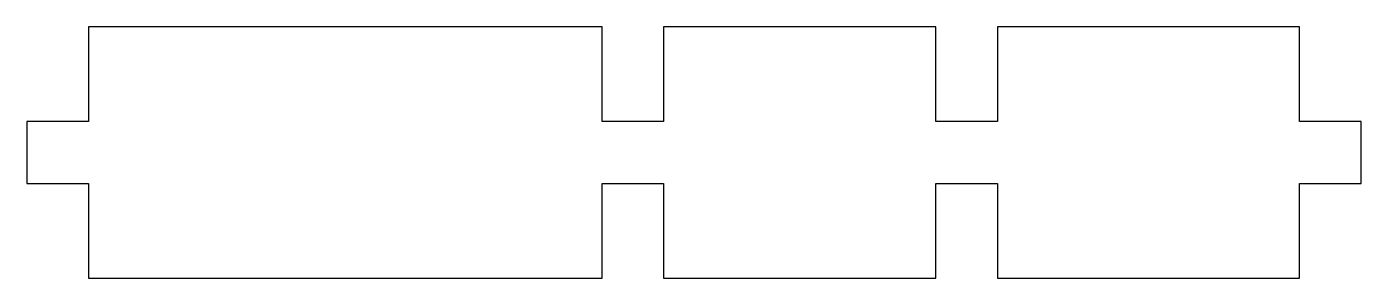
# Model space of a CAD drawing. Header units: millimetres. Extents: x 3553.2 to 3619.2, y 1593.4 to 1605.8.
import ezdxf

# ---------------------------------------------------------------- set-up
doc = ezdxf.new("R2010")
doc.units = ezdxf.units.MM

msp = doc.modelspace()

# ---------------------------------------------------------------- linework, layer by layer
at = {"color": 254, "true_color": 0xcad1ee, "extrusion": (2.90033e-07, 1.06697e-07, 1)}
for p, q in [((3581.638, 1605.781, 116.214), (3556.238, 1605.781, 116.214)), ((3556.238, 1605.781, 116.214), (3556.238, 1601.097, 116.214)), ((3581.638, 1601.097, 116.214), (3581.638, 1605.781, 116.214)), ((3584.686, 1605.781, 116.214), (3584.686, 1601.097, 116.214)), ((3598.151, 1605.781, 116.214), (3584.686, 1605.781, 116.214)), ((3598.151, 1601.097, 116.214), (3598.151, 1605.781, 116.214)), ((3616.134, 1605.781, 116.214), (3601.199, 1605.781, 116.214)), ((3601.199, 1605.781, 116.214), (3601.199, 1601.097, 116.214)), ((3616.134, 1601.097, 116.214), (3616.134, 1605.781, 116.214)), ((3556.238, 1601.097, 116.214), (3553.19, 1601.097, 116.214)), ((3553.19, 1601.097, 116.214), (3553.19, 1598.049, 116.214)), ((3584.686, 1601.097, 116.214), (3581.638, 1601.097, 116.214)), ((3601.199, 1601.097, 116.214), (3598.151, 1601.097, 116.214)), ((3619.182, 1601.097, 116.214), (3616.134, 1601.097, 116.214)), ((3619.182, 1598.049, 116.214), (3619.182, 1601.097, 116.214)), ((3553.19, 1598.049, 116.214), (3556.238, 1598.049, 116.214)), ((3556.238, 1598.049, 116.214), (3556.238, 1593.364, 116.214)), ((3581.638, 1593.364, 116.214), (3581.638, 1598.049, 116.214)), ((3581.638, 1598.049, 116.214), (3584.686, 1598.049, 116.214)), ((3584.686, 1598.049, 116.214), (3584.686, 1593.364, 116.214)), ((3598.151, 1593.364, 116.214), (3598.151, 1598.049, 116.214)), ((3598.151, 1598.049, 116.214), (3601.199, 1598.049, 116.214)), ((3601.199, 1598.049, 116.214), (3601.199, 1593.364, 116.214)), ((3616.134, 1593.364, 116.214), (3616.134, 1598.049, 116.214)), ((3616.134, 1598.049, 116.214), (3619.182, 1598.049, 116.214)), ((3556.238, 1593.364, 116.214), (3581.638, 1593.364, 116.214)), ((3584.686, 1593.364, 116.214), (3598.151, 1593.364, 116.214)), ((3601.199, 1593.364, 116.214), (3616.134, 1593.364, 116.214))]:
    msp.add_line(p, q, dxfattribs=at)

doc.saveas('drawing.dxf')
